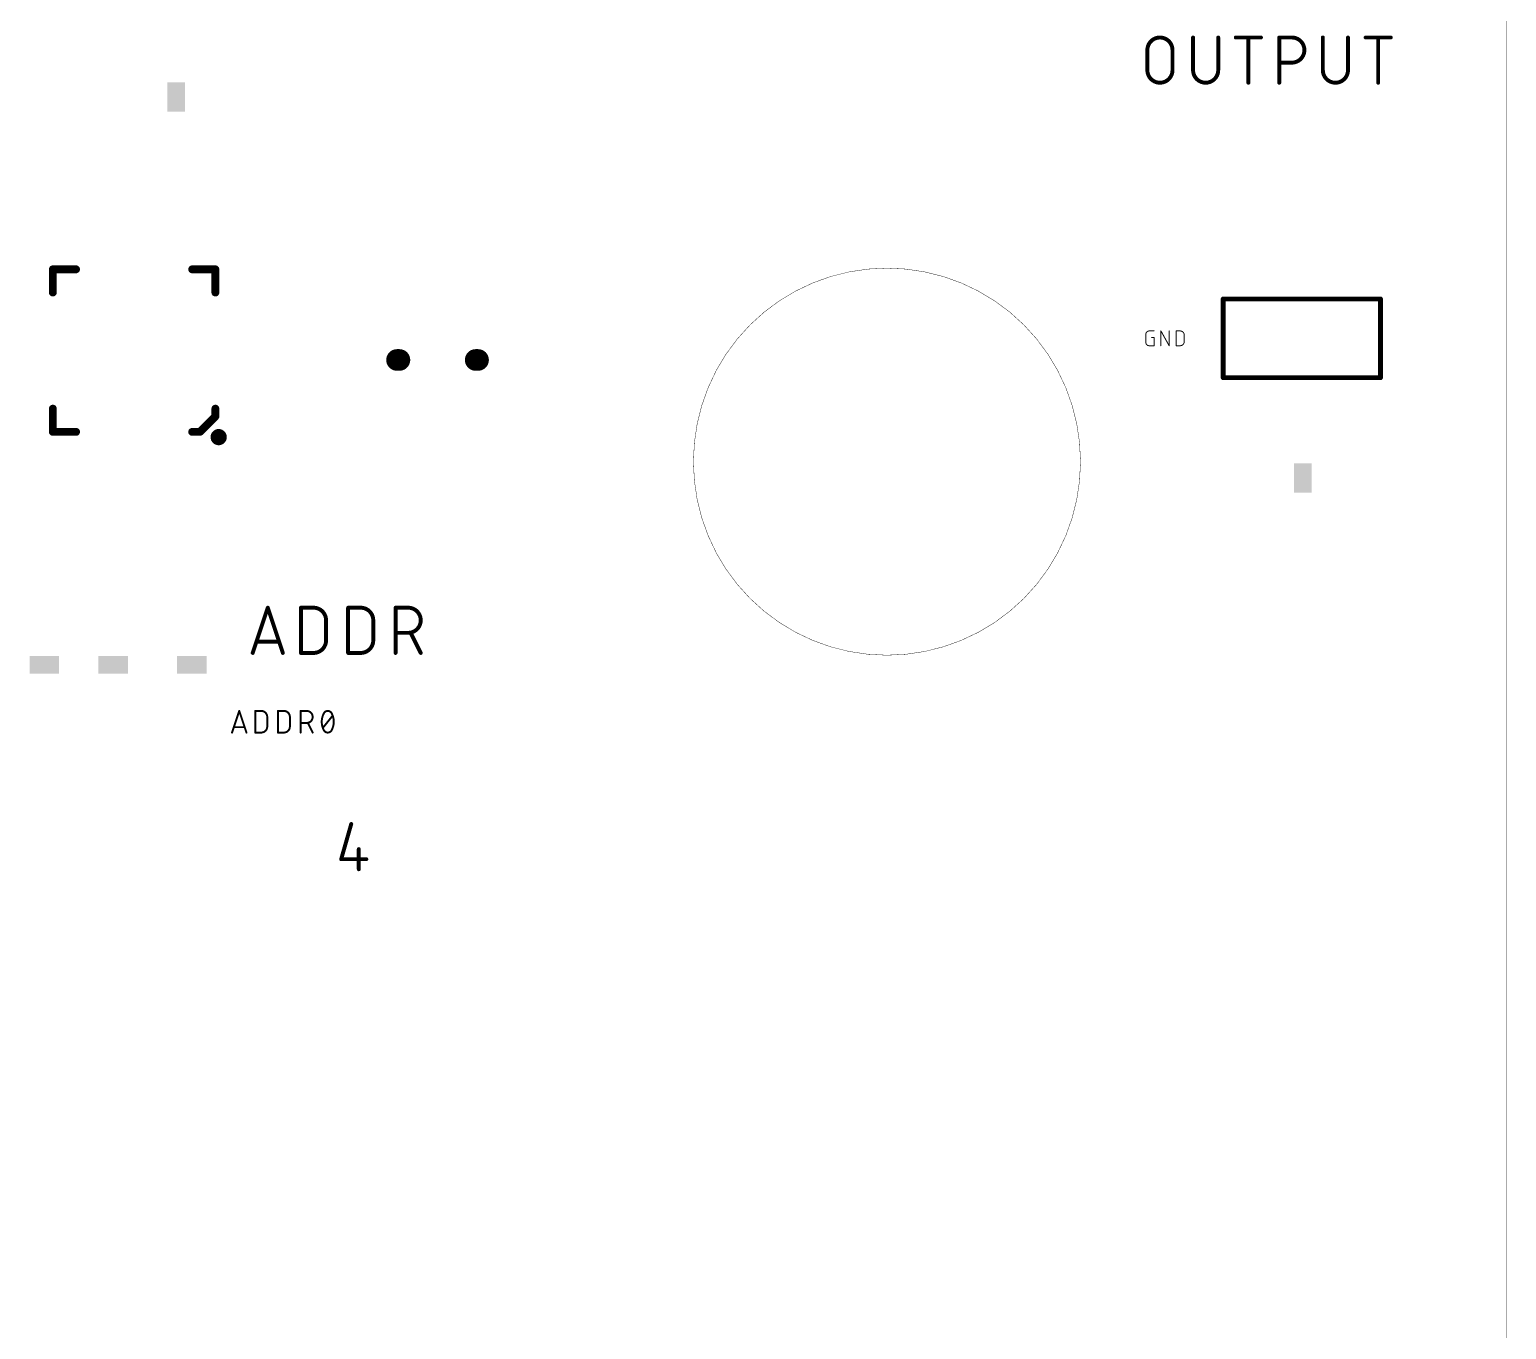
# Model space of a CAD drawing. Extents: x 2 to 74, y 3 to 153.
# Drawn here: x 35.94 to 74.1, y 36.67 to 70.26 of the extents above; entities that cross this region are included whole.
import ezdxf

# ---------------------------------------------------------------- set-up
doc = ezdxf.new("R2010")
doc.units = 0
doc.layers.add('20', color=31, linetype='CONTINUOUS')
doc.layers.add('21', color=253, linetype='CONTINUOUS')

# ---------------------------------------------------------------- blocks, each defined once
blk = doc.blocks.new('RECT')
blk.add_solid([(-0.5, -0.5), (0.5, -0.5), (-0.5, 0.5), (0.5, 0.5)])

msp = doc.modelspace()

# ---------------------------------------------------------------- linework, layer by layer
at = {"layer": '20', "const_width": 0.01}
msp.add_lwpolyline([(74.0933, 153.0944), (74.0933, 3.0944)], dxfattribs=at)
msp.add_lwpolyline([(58.0933, 54.0944, 1), (58.0933, 64.0944, 1), (58.0933, 54.0944)], format="xyb", dxfattribs=at)
at = {"layer": '21'}
for points, const_width in [([(65.4699, 69.7286, 1), (64.8208, 69.7286)], 0.1016), ([(66.0273, 70.0532, 1), (65.9765, 70.0532)], 0.0508), ([(66.6764, 70.0532, 1), (66.6256, 70.0532)], 0.0508), ([(67.1068, 70.0786, 1), (67.1068, 70.0278)], 0.0508), ([(67.4567, 70.0532, 1), (67.4059, 70.0532)], 0.0508), ([(67.7559, 70.0278, 1), (67.7559, 70.0786)], 0.0508), ([(68.254, 70.0532, 1), (68.2032, 70.0532)], 0.0508), ([(68.2286, 70.0786, 1), (68.2286, 70.0278)], 0.0508), ([(68.5532, 69.4041, 1), (68.5532, 70.0532)], 0.1016), ([(68.5532, 70.0786, 1), (68.5532, 70.0278)], 0.0508), ([(68.5532, 70.0278, 1), (68.5532, 70.0786)], 0.0508), ([(69.3801, 70.0532, 1), (69.3293, 70.0532)], 0.0508), ([(70.0292, 70.0532, 1), (69.9784, 70.0532)], 0.0508), ([(70.4596, 70.0786, 1), (70.4596, 70.0278)], 0.0508), ([(70.8095, 70.0532, 1), (70.7587, 70.0532)], 0.0508), ([(71.1087, 70.0278, 1), (71.1087, 70.0786)], 0.0508), ([(64.8462, 69.7286, 1), (64.7954, 69.7286)], 0.0508), ([(64.7954, 69.7286, 1), (64.8462, 69.7286)], 0.0508), ([(65.4953, 69.7286, 1), (65.4445, 69.7286)], 0.0508), ([(65.4445, 69.7286, 1), (65.4953, 69.7286)], 0.0508), ([(68.2286, 69.4295, 1), (68.2286, 69.3787)], 0.0508), ([(68.5532, 69.4295, 1), (68.5532, 69.3787)], 0.0508), ([(68.5532, 69.3787, 1), (68.5532, 69.4295)], 0.0508), ([(64.8208, 69.2094, 1), (65.4699, 69.2094)], 0.1016), ([(64.8462, 69.2094, 1), (64.7954, 69.2094)], 0.0508), ([(64.7954, 69.2094, 1), (64.8462, 69.2094)], 0.0508), ([(65.4953, 69.2094, 1), (65.4445, 69.2094)], 0.0508), ([(65.4445, 69.2094, 1), (65.4953, 69.2094)], 0.0508), ([(66.0019, 69.2094, 1), (66.651, 69.2094)], 0.1016), ([(66.0273, 69.2094, 1), (65.9765, 69.2094)], 0.0508), ([(65.9765, 69.2094, 1), (66.0273, 69.2094)], 0.0508), ([(66.6764, 69.2094, 1), (66.6256, 69.2094)], 0.0508), ([(66.6256, 69.2094, 1), (66.6764, 69.2094)], 0.0508), ([(69.3547, 69.2094, 1), (70.0038, 69.2094)], 0.1016), ([(69.3801, 69.2094, 1), (69.3293, 69.2094)], 0.0508), ([(69.3293, 69.2094, 1), (69.3801, 69.2094)], 0.0508), ([(70.0292, 69.2094, 1), (69.9784, 69.2094)], 0.0508), ([(69.9784, 69.2094, 1), (70.0292, 69.2094)], 0.0508), ([(67.4059, 68.8848, 1), (67.4567, 68.8848)], 0.0508), ([(68.2032, 68.8848, 1), (68.254, 68.8848)], 0.0508), ([(70.7587, 68.8848, 1), (70.8095, 68.8848)], 0.0508), ([(36.543, 64.1148, 1), (36.543, 64.0132)], 0.1016), ([(36.5938, 64.064, 1), (36.4922, 64.064)], 0.1016), ([(37.143, 64.0132, 1), (37.143, 64.1148)], 0.1016), ([(40.143, 64.1148, 1), (40.143, 64.0132)], 0.1016), ([(40.7938, 64.064, 1), (40.6922, 64.064)], 0.1016), ([(40.743, 64.0132, 1), (40.743, 64.1148)], 0.1016), ([(36.4922, 63.464, 1), (36.5938, 63.464)], 0.1016), ([(40.6922, 63.464, 1), (40.7938, 63.464)], 0.1016), ([(66.8118, 63.297, 1), (66.7482, 63.297)], 0.0635), ([(66.78, 63.3288, 1), (66.78, 63.2653)], 0.0635), ([(70.8758, 63.297, 1), (70.8123, 63.297)], 0.0635), ([(70.844, 63.2653, 1), (70.844, 63.3288)], 0.0635), ([(64.866, 62.4713, 0.4142), (64.7814, 62.3866)], 0.0254), ([(64.7877, 62.3866, 1), (64.775, 62.3866)], 0.0127), ([(64.775, 62.3866, 1), (64.7877, 62.3866)], 0.0127), ([(64.866, 62.4777, 1), (64.866, 62.465)], 0.0127), ([(64.866, 62.465, 1), (64.866, 62.4776)], 0.0127), ([(64.9295, 62.3083, 1), (64.9295, 62.2956)], 0.0127), ([(64.9994, 62.302, 1), (64.9867, 62.302)], 0.0127), ([(64.993, 62.465, 1), (64.993, 62.4777)], 0.0127), ([(64.993, 62.2956, 1), (64.993, 62.3083)], 0.0127), ([(65.1778, 62.4713, 1), (65.1651, 62.4713)], 0.0127), ([(65.177, 62.4744, 1), (65.1659, 62.4682)], 0.0127), ([(65.3895, 62.4713, 1), (65.3768, 62.4713)], 0.0127), ([(65.5616, 62.4777, 1), (65.5616, 62.465)], 0.0127), ([(65.568, 62.4713, 1), (65.5553, 62.4713)], 0.0127), ([(65.7733, 62.3655, 0.4142), (65.6675, 62.4713)], 0.0254), ([(65.6675, 62.4777, 1), (65.6675, 62.465)], 0.0127), ([(65.6675, 62.0903, 0.4142), (65.7733, 62.1961)], 0.0254), ([(65.6675, 62.465, 1), (65.6675, 62.4777)], 0.0127), ([(65.7797, 62.3655, 1), (65.767, 62.3655)], 0.0127), ([(65.767, 62.3655, 1), (65.7797, 62.3655)], 0.0127), ([(65.7797, 62.1961, 1), (65.767, 62.1961)], 0.0127), ([(65.767, 62.1961, 1), (65.7797, 62.1961)], 0.0127), ([(45.4355, 61.8617, 1), (45.4355, 61.5823)], 0.2794), ([(45.4965, 61.5823, 1), (45.4965, 61.8617)], 0.2794), ([(47.4675, 61.8617, 1), (47.4675, 61.5823)], 0.2794), ([(47.5285, 61.5823, 1), (47.5285, 61.8617)], 0.2794), ([(64.7814, 62.175, 0.4142), (64.866, 62.0903)], 0.0254), ([(64.7877, 62.175, 1), (64.775, 62.175)], 0.0127), ([(64.775, 62.175, 1), (64.7877, 62.175)], 0.0127), ([(64.866, 62.0967, 1), (64.866, 62.084)], 0.0127), ([(64.866, 62.084, 1), (64.866, 62.0967)], 0.0127), ([(64.9867, 62.0903, 1), (64.9994, 62.0903)], 0.0127), ([(64.993, 62.084, 1), (64.993, 62.0967)], 0.0127), ([(65.1651, 62.0903, 1), (65.1778, 62.0903)], 0.0127), ([(65.3768, 62.0903, 1), (65.3895, 62.0903)], 0.0127), ([(65.3776, 62.0872, 1), (65.3887, 62.0934)], 0.0127), ([(65.5616, 62.0967, 1), (65.5616, 62.084)], 0.0127), ([(65.5553, 62.0903, 1), (65.568, 62.0903)], 0.0127), ([(65.6675, 62.0966, 1), (65.6675, 62.0839)], 0.0127), ([(65.6675, 62.084, 1), (65.6675, 62.0967)], 0.0127), ([(66.78, 61.2968, 1), (66.78, 61.2332)], 0.0635), ([(66.7482, 61.265, 1), (66.8118, 61.265)], 0.0635), ([(70.8123, 61.265, 1), (70.8758, 61.265)], 0.0635), ([(70.844, 61.2332, 1), (70.844, 61.2968)], 0.0635), ([(36.5938, 60.464, 1), (36.4922, 60.464)], 0.1016), ([(40.7938, 60.464, 1), (40.6922, 60.464)], 0.1016), ([(40.6922, 60.264, 1), (40.7938, 60.264)], 0.1016), ([(40.7789, 60.2281, 1), (40.7071, 60.2999)], 0.1016), ([(36.543, 59.9148, 1), (36.543, 59.8132)], 0.1016), ([(36.4922, 59.864, 1), (36.5938, 59.864)], 0.1016), ([(37.143, 59.8132, 1), (37.143, 59.9148)], 0.1016), ([(40.143, 59.9148, 1), (40.143, 59.8132)], 0.1016), ([(40.3071, 59.8999, 1), (40.3789, 59.8281)], 0.1016), ([(40.343, 59.8132, 1), (40.343, 59.9148)], 0.1016), ([(40.8274, 59.6241, 1), (40.8274, 59.8335, 1), (40.8274, 59.6241)], 0.2095), ([(42.1204, 55.3292, 1), (42.0722, 55.3132)], 0.0508), ([(42.1204, 55.3132, 1), (42.0722, 55.3292)], 0.0508), ([(42.9782, 55.3212, 1), (42.9274, 55.3212)], 0.0508), ([(42.9528, 55.3466, 1), (42.9528, 55.2958)], 0.0508), ([(43.6019, 54.9966, 0.4142), (43.2774, 55.3212)], 0.1016), ([(43.2774, 55.3466, 1), (43.2774, 55.2958)], 0.0508), ([(43.2774, 55.2958, 1), (43.2774, 55.3466)], 0.0508), ([(44.1974, 55.3212, 1), (44.1466, 55.3212)], 0.0508), ([(44.172, 55.3466, 1), (44.172, 55.2958)], 0.0508), ([(44.8211, 54.9966, 0.4142), (44.4966, 55.3212)], 0.1016), ([(44.4966, 55.3466, 1), (44.4966, 55.2958)], 0.0508), ([(44.4966, 55.2958, 1), (44.4966, 55.3466)], 0.0508), ([(45.424, 55.3212, 1), (45.3732, 55.3212)], 0.0508), ([(45.3986, 55.3466, 1), (45.3986, 55.2958)], 0.0508), ([(45.7231, 54.6721, 1), (45.7231, 55.3212)], 0.1016), ([(45.7231, 55.3466, 1), (45.7231, 55.2958)], 0.0508), ([(45.7231, 55.2958, 1), (45.7231, 55.3466)], 0.0508), ([(43.6273, 54.9966, 1), (43.5765, 54.9966)], 0.0508), ([(43.5765, 54.9966, 1), (43.6273, 54.9966)], 0.0508), ([(44.8465, 54.9966, 1), (44.7957, 54.9966)], 0.0508), ([(44.7957, 54.9966, 1), (44.8465, 54.9966)], 0.0508), ([(45.3986, 54.6975, 1), (45.3986, 54.6467)], 0.0508), ([(45.7231, 54.6975, 1), (45.7231, 54.6467)], 0.0508), ([(45.7231, 54.6467, 1), (45.7231, 54.6975)], 0.0508), ([(45.8107, 54.6834, 1), (45.7653, 54.6607)], 0.0508), ([(41.6827, 54.1608, 1), (41.7309, 54.1448)], 0.0508), ([(41.8042, 54.4703, 1), (41.8042, 54.4195)], 0.0508), ([(42.3884, 54.4195, 1), (42.3884, 54.4703)], 0.0508), ([(42.4616, 54.1448, 1), (42.5098, 54.1608)], 0.0508), ([(42.9528, 54.1782, 1), (42.9528, 54.1274)], 0.0508), ([(43.2774, 54.1528, 0.4142), (43.6019, 54.4774)], 0.1016), ([(43.2774, 54.1782, 1), (43.2774, 54.1274)], 0.0508), ([(43.2774, 54.1274, 1), (43.2774, 54.1782)], 0.0508), ([(43.6273, 54.4774, 1), (43.5765, 54.4774)], 0.0508), ([(43.5765, 54.4774, 1), (43.6273, 54.4774)], 0.0508), ([(44.172, 54.1782, 1), (44.172, 54.1274)], 0.0508), ([(44.4966, 54.1528, 0.4142), (44.8211, 54.4774)], 0.1016), ([(44.4966, 54.1782, 1), (44.4966, 54.1274)], 0.0508), ([(44.4966, 54.1274, 1), (44.4966, 54.1782)], 0.0508), ([(44.8465, 54.4774, 1), (44.7957, 54.4774)], 0.0508), ([(44.7957, 54.4774, 1), (44.8465, 54.4774)], 0.0508), ([(46.025, 54.1414, 1), (46.0704, 54.1642)], 0.0508), ([(42.9274, 54.1528, 1), (42.9782, 54.1528)], 0.0508), ([(44.1466, 54.1528, 1), (44.1974, 54.1528)], 0.0508), ([(45.3732, 54.1528, 1), (45.424, 54.1528)], 0.0508), ([(41.3717, 52.6582, 1), (41.3476, 52.6502)], 0.0254), ([(41.3717, 52.6502, 1), (41.3476, 52.6582)], 0.0254), ([(41.7841, 52.6542, 1), (41.7587, 52.6542)], 0.0254), ([(41.7714, 52.6669, 1), (41.7714, 52.6415)], 0.0254), ([(42.0818, 52.499, 0.4142), (41.9266, 52.6542)], 0.0508), ([(41.9266, 52.6669, 1), (41.9266, 52.6415)], 0.0254), ([(41.9266, 52.6415, 1), (41.9266, 52.6669)], 0.0254), ([(42.3693, 52.6542, 1), (42.3439, 52.6542)], 0.0254), ([(42.3566, 52.6669, 1), (42.3566, 52.6415)], 0.0254), ([(42.667, 52.499, 0.4142), (42.5118, 52.6542)], 0.0508), ([(42.5118, 52.6669, 1), (42.5118, 52.6415)], 0.0254), ([(42.5118, 52.6415, 1), (42.5118, 52.6669)], 0.0254), ([(42.9581, 52.6542, 1), (42.9327, 52.6542)], 0.0254), ([(42.9454, 52.6669, 1), (42.9454, 52.6415)], 0.0254), ([(43.1006, 52.3438, 1), (43.1006, 52.6542)], 0.0508), ([(43.1006, 52.6669, 1), (43.1006, 52.6415)], 0.0254), ([(43.1006, 52.6415, 1), (43.1006, 52.6669)], 0.0254), ([(43.6457, 52.6542, 0.3205), (43.537, 52.5766)], 0.0508), ([(43.7543, 52.5766, 0.3205), (43.6457, 52.6542)], 0.0508), ([(43.6457, 52.6669, 1), (43.6457, 52.6415)], 0.0254), ([(43.6457, 52.6415, 1), (43.6457, 52.6669)], 0.0254), ([(41.9266, 52.0954, 0.4142), (42.0818, 52.2506)], 0.0508), ([(42.0945, 52.499, 1), (42.0691, 52.499)], 0.0254), ([(42.0691, 52.499, 1), (42.0945, 52.499)], 0.0254), ([(42.0945, 52.2506, 1), (42.0691, 52.2506)], 0.0254), ([(42.5118, 52.0954, 0.4142), (42.667, 52.2506)], 0.0508), ([(42.6797, 52.499, 1), (42.6543, 52.499)], 0.0254), ([(42.6543, 52.499, 1), (42.6797, 52.499)], 0.0254), ([(42.6797, 52.2506, 1), (42.6543, 52.2506)], 0.0254), ([(42.9454, 52.3565, 1), (42.9454, 52.3311)], 0.0254), ([(43.1006, 52.3565, 1), (43.1006, 52.331)], 0.0254), ([(43.1006, 52.3311, 1), (43.1006, 52.3565)], 0.0254), ([(43.143, 52.3494, 1), (43.1203, 52.3381)], 0.0254), ([(43.537, 52.5766, 0.1139), (43.4904, 52.3748)], 0.0508), ([(43.4904, 52.3748, 0.1139), (43.537, 52.173)], 0.0508), ([(43.5031, 52.3748, 1), (43.4777, 52.3748)], 0.0254), ([(43.4777, 52.3748, 1), (43.5031, 52.3748)], 0.0254), ([(43.525, 52.5807, 1), (43.549, 52.5725)], 0.0254), ([(43.5484, 52.571, 1), (43.5256, 52.5822)], 0.0254), ([(43.8009, 52.3748, 0.1139), (43.7543, 52.5766)], 0.0508), ([(43.7657, 52.5822, 1), (43.7429, 52.571)], 0.0254), ([(43.7543, 52.173, 0.1139), (43.8009, 52.3748)], 0.0508), ([(43.7423, 52.5725, 1), (43.7663, 52.5807)], 0.0254), ([(43.7797, 52.5221, 1), (43.7599, 52.538)], 0.0254), ([(43.8136, 52.3748, 1), (43.7882, 52.3748)], 0.0254), ([(43.7882, 52.3748, 1), (43.8136, 52.3748)], 0.0254), ([(41.1614, 52.0994, 1), (41.1854, 52.0914)], 0.0254), ([(41.22, 52.2478, 1), (41.22, 52.2224)], 0.0254), ([(41.4994, 52.2224, 1), (41.4994, 52.2478)], 0.0254), ([(41.5339, 52.0914, 1), (41.558, 52.0994)], 0.0254), ([(41.7714, 52.1081, 1), (41.7714, 52.0827)], 0.0254), ([(41.7587, 52.0954, 1), (41.7841, 52.0954)], 0.0254), ([(41.9266, 52.1081, 1), (41.9266, 52.0827)], 0.0254), ([(41.9266, 52.0827, 1), (41.9266, 52.1081)], 0.0254), ([(42.0691, 52.2506, 1), (42.0945, 52.2506)], 0.0254), ([(42.3566, 52.1081, 1), (42.3566, 52.0827)], 0.0254), ([(42.3439, 52.0954, 1), (42.3693, 52.0954)], 0.0254), ([(42.5118, 52.1081, 1), (42.5118, 52.0827)], 0.0254), ([(42.5118, 52.0827, 1), (42.5118, 52.1081)], 0.0254), ([(42.6543, 52.2506, 1), (42.6797, 52.2506)], 0.0254), ([(42.9327, 52.0954, 1), (42.9581, 52.0954)], 0.0254), ([(43.2445, 52.0897, 1), (43.2672, 52.1011)], 0.0254), ([(43.5116, 52.2275, 1), (43.5314, 52.2116)], 0.0254), ([(43.537, 52.173, 0.3205), (43.6457, 52.0954)], 0.0508), ([(43.549, 52.1771, 1), (43.525, 52.1689)], 0.0254), ([(43.5256, 52.1674, 1), (43.5484, 52.1786)], 0.0254), ([(43.6457, 52.0954, 0.3205), (43.7543, 52.173)], 0.0508), ([(43.6457, 52.1081, 1), (43.6457, 52.0827)], 0.0254), ([(43.6457, 52.0827, 1), (43.6457, 52.1081)], 0.0254), ([(43.7429, 52.1786, 1), (43.7657, 52.1674)], 0.0254), ([(43.7663, 52.1689, 1), (43.7423, 52.1771)], 0.0254), ([(44.2769, 49.7262, 1), (44.228, 49.7402)], 0.0508), ([(43.9928, 48.8498, 1), (43.9928, 48.799)], 0.0508), ([(43.9684, 48.8314, 1), (44.0172, 48.8175)], 0.0508), ([(44.4726, 49.0841, 1), (44.4218, 49.0841)], 0.0508), ([(44.6419, 48.799, 1), (44.6419, 48.8498)], 0.0508), ([(44.4218, 48.5648, 1), (44.4726, 48.5648)], 0.0508)]:
    msp.add_lwpolyline(points, format="xyb", dxfattribs=dict(at, const_width=const_width))
for points, const_width in [([(66.0019, 70.0532), (66.0019, 69.2094)], 0.1016), ([(66.651, 69.2094), (66.651, 70.0532)], 0.1016), ([(67.1068, 70.0532), (67.7559, 70.0532)], 0.1016), ([(67.4313, 68.8848), (67.4313, 70.0532)], 0.1016), ([(68.2286, 68.8848), (68.2286, 70.0532)], 0.1016), ([(68.2286, 70.0532), (68.5532, 70.0532)], 0.1016), ([(69.3547, 70.0532), (69.3547, 69.2094)], 0.1016), ([(70.0038, 69.2094), (70.0038, 70.0532)], 0.1016), ([(70.4596, 70.0532), (71.1087, 70.0532)], 0.1016), ([(70.7841, 68.8848), (70.7841, 70.0532)], 0.1016), ([(64.8208, 69.2094), (64.8208, 69.7286)], 0.1016), ([(65.4699, 69.7286), (65.4699, 69.2094)], 0.1016), ([(68.5532, 69.4041), (68.2286, 69.4041)], 0.1016), ([(36.543, 64.064), (37.143, 64.064)], 0.2032), ([(36.543, 64.064), (36.543, 63.464)], 0.2032), ([(40.743, 64.064), (40.143, 64.064)], 0.2032), ([(40.743, 64.064), (40.743, 63.464)], 0.2032), ([(66.78, 61.265), (66.78, 63.297)], 0.127), ([(66.78, 63.297), (70.844, 63.297)], 0.127), ([(70.844, 63.297), (70.844, 61.265)], 0.127), ([(64.7814, 62.175), (64.7814, 62.3866)], 0.0254), ([(64.866, 62.4713), (64.993, 62.4713)], 0.0254), ([(64.9295, 62.302), (64.993, 62.302)], 0.0254), ([(64.993, 62.302), (64.993, 62.0903)], 0.0254), ([(65.1715, 62.0903), (65.1715, 62.4713)], 0.0254), ([(65.1715, 62.4713), (65.3832, 62.0903)], 0.0254), ([(65.3832, 62.0903), (65.3832, 62.4713)], 0.0254), ([(65.5616, 62.0903), (65.5616, 62.4713)], 0.0254), ([(65.5616, 62.4713), (65.6675, 62.4713)], 0.0254), ([(65.7733, 62.3655), (65.7733, 62.1961)], 0.0254), ([(45.4965, 61.722), (45.4355, 61.722)], 0.5588), ([(47.5285, 61.722), (47.4675, 61.722)], 0.5588), ([(64.993, 62.0903), (64.866, 62.0903)], 0.0254), ([(65.6675, 62.0903), (65.5616, 62.0903)], 0.0254), ([(70.844, 61.265), (66.78, 61.265)], 0.127), ([(36.543, 59.864), (36.543, 60.464)], 0.2032), ([(40.743, 60.264), (40.343, 59.864)], 0.2032), ([(40.743, 60.264), (40.743, 60.464)], 0.2032), ([(36.543, 59.864), (37.143, 59.864)], 0.2032), ([(40.343, 59.864), (40.143, 59.864)], 0.2032), ([(41.7068, 54.1528), (42.0963, 55.3212)], 0.1016), ([(42.0963, 55.3212), (42.4857, 54.1528)], 0.1016), ([(42.9528, 54.1528), (42.9528, 55.3212)], 0.1016), ([(42.9528, 55.3212), (43.2774, 55.3212)], 0.1016), ([(44.172, 54.1528), (44.172, 55.3212)], 0.1016), ([(44.172, 55.3212), (44.4966, 55.3212)], 0.1016), ([(45.3986, 54.1528), (45.3986, 55.3212)], 0.1016), ([(45.3986, 55.3212), (45.7231, 55.3212)], 0.1016), ([(43.6019, 54.9966), (43.6019, 54.4774)], 0.1016), ([(44.8211, 54.9966), (44.8211, 54.4774)], 0.1016), ([(45.7231, 54.6721), (45.3986, 54.6721)], 0.1016), ([(46.0477, 54.1528), (45.788, 54.6721)], 0.1016), ([(42.3884, 54.4449), (41.8042, 54.4449)], 0.1016), ([(43.2774, 54.1528), (42.9528, 54.1528)], 0.1016), ([(44.4966, 54.1528), (44.172, 54.1528)], 0.1016), ([(41.1734, 52.0954), (41.3597, 52.6542)], 0.0508), ([(41.3597, 52.6542), (41.5459, 52.0954)], 0.0508), ([(41.7714, 52.0954), (41.7714, 52.6542)], 0.0508), ([(41.7714, 52.6542), (41.9266, 52.6542)], 0.0508), ([(42.3566, 52.0954), (42.3566, 52.6542)], 0.0508), ([(42.3566, 52.6542), (42.5118, 52.6542)], 0.0508), ([(42.9454, 52.0954), (42.9454, 52.6542)], 0.0508), ([(42.9454, 52.6542), (43.1006, 52.6542)], 0.0508), ([(42.0818, 52.499), (42.0818, 52.2506)], 0.0508), ([(42.667, 52.499), (42.667, 52.2506)], 0.0508), ([(43.1006, 52.3438), (42.9454, 52.3438)], 0.0508), ([(43.2558, 52.0954), (43.1317, 52.3438)], 0.0508), ([(43.5215, 52.2196), (43.7698, 52.53)], 0.0508), ([(41.4994, 52.2351), (41.22, 52.2351)], 0.0508), ([(41.9266, 52.0954), (41.7714, 52.0954)], 0.0508), ([(42.5118, 52.0954), (42.3566, 52.0954)], 0.0508), ([(44.2524, 49.7332), (43.9928, 48.8244)], 0.1016), ([(43.9928, 48.8244), (44.6419, 48.8244)], 0.1016), ([(44.4472, 49.0841), (44.4472, 48.5648)], 0.1016)]:
    msp.add_lwpolyline(points, dxfattribs=dict(at, const_width=const_width))

# ---------------------------------------------------------------- block references
at = {"layer": '21', "xscale": 0.4572, "yscale": 0.762}
for p, rotation in [((39.729, 68.517), 180), ((68.834, 58.674), 180), ((36.322, 53.848), 270), ((38.1, 53.848), 270), ((40.132, 53.848), 270)]:
    msp.add_blockref('RECT', p, dxfattribs=dict(at, rotation=rotation))

doc.saveas('drawing.dxf')
